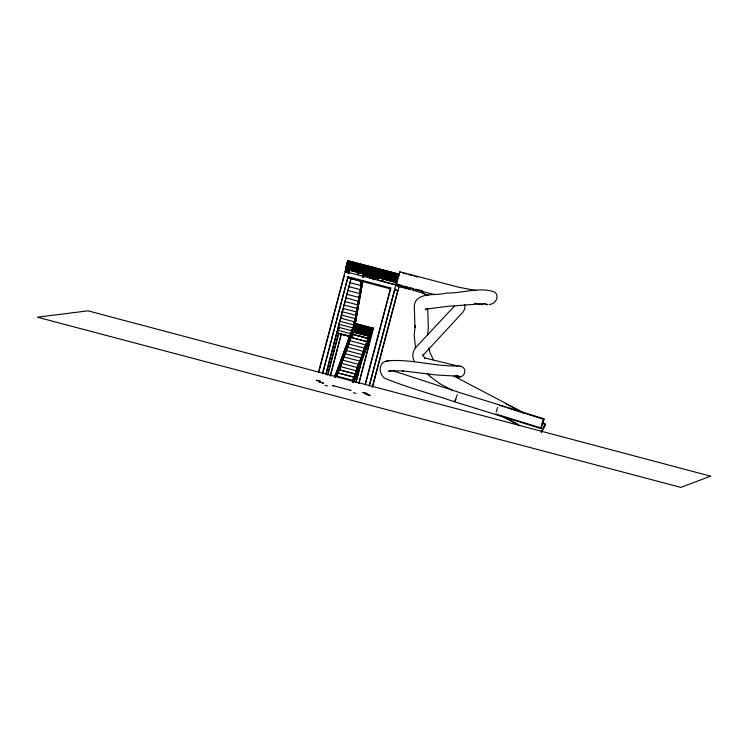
<?xml version="1.0" encoding="UTF-8"?>
<svg xmlns="http://www.w3.org/2000/svg" width="748" height="748" viewBox="0 0 748 748"><rect width="100%" height="100%" fill="white"/><g stroke="black" fill="none" stroke-linecap="round" stroke-linejoin="round"><path stroke-width="1.12" d="M399.862 272.786L399.554 272.665M400.002 272.319L399.89 271.795L398.899 274.469M398.516 285.362L398.497 286.082L410.774 289.158M396.524 284.137L396.982 281.725M396.767 282.856L396.627 284.661L434.625 294.647M398.647 284.586L398.413 286.4L410.568 289.598M335.562 374.795L352.14 329.531L351.373 333.898L335.413 377.431M367.324 341.78L351.242 337.554L354.141 321.734M361.153 281.173L360.414 285.399L361.153 281.173L361.415 281.594M351.513 336.535L352.121 336.694L361.761 281.341M348.316 272.917L348.418 272.337M348.456 272.15L349.12 269.374M348.587 271.384L348.69 270.804L345.426 268.99M348.877 273.871L349.681 269.317M352.028 330.008L352.14 329.531M363.032 275.825L363.154 274.965M352.121 336.694L362.238 280.678L353.131 331.832L355.412 323.201M362.836 281.108L355.337 323.491L373.504 328.288L358.947 383.406M363.435 277.695L363.939 274.684M541.066 427.613L540.86 428.557L455.177 401.966M543.684 419.693L543.89 418.749L458.842 392.354M396.879 282.024L399.348 272.992M348.605 272.356L349.064 270.14M356.478 374.271L339.096 369.708L336.759 376.085L352.196 333.982L351.541 336.74L352.14 334.132L369.521 338.704M540.954 427.968L541.243 426.921M543.506 420.385L543.796 419.348M369.129 385.706L398.684 274.02L347.642 260.603L345.37 269.215L348.568 271.075M345.67 269.13L347.708 260.902M318.405 372.429L347.979 260.697M345.856 269.233L346.651 266.166M347.259 264.175L347.998 261.071M318.676 372.551L344.248 275.778M347.306 264.203L348.11 261.146M347.764 263.296L348.409 261.052M348.577 261.089L346.427 269.243L345.744 269.065M345.875 272.01L346.735 268.756M345.922 272.038L348.792 261.164M346.689 272.487L347.549 269.224M347.54 272.983L350.616 261.622L351.289 261.8L348.278 273.104M348.446 272.683L349.503 269.205M348.568 272.983L351.513 261.856L352.196 262.034L350.036 270.196L349.363 270.019M348.82 273.048L349.625 269.514M322.481 373.467L348.054 276.695L390.886 288.027L365.613 383.687M322.753 373.626L348.054 276.695M325.81 374.103L351.083 278.443L347.007 277.377M326.072 374.252L351.083 278.443M352.486 334.393L370.587 339.143L337.984 330.251L338.722 327.465M338.096 330.214L338.61 327.287L353.103 331.093M338.32 330.336L339.181 327.072L338.657 329.279M327.502 375.113L338.479 333.571L337.6 333.056L339.667 321.219L354.159 325.025M328.241 373.112L338.498 334.281M330.223 375.823L341.2 334.281L338.479 333.571M330.392 375.926L341.2 334.281M360.321 263.941L357.441 274.815L345.062 271.543L346.726 272.515L349.709 261.389L350.382 261.566L348.231 269.719L347.549 269.542M334.627 376.74L335.207 374.57L335.88 374.748M334.683 376.683L335.235 374.589M334.992 376.973L335.777 374.224M335.169 377.104L336.32 372.747M335.31 376.927L336.862 371.26M335.497 376.805L337.283 370.11M335.749 376.412L337.825 368.624M336.301 374.926L338.377 367.137M362.518 276.012L363.042 273.815M336.843 373.448L338.919 365.66M337.385 371.962L339.461 364.173M337.928 370.484L340.003 362.696M338.47 368.998L341.032 359.891M363.154 276.162L364.014 272.898L363.079 277.031M339.078 367.352L341.574 358.404M339.62 365.866L342.182 356.759M363.107 277.368L363.678 275.161M337.039 376.253L337.928 372.878L355.309 377.441M340.649 363.07L342.724 355.281M361.808 282.744L362.378 280.537M363.173 277.517L363.977 274.497M341.191 361.583L343.267 353.795M361.331 285.437L362.668 280.397M341.733 360.106L343.809 352.308M361.078 286.886L362.724 280.547M342.285 358.619L344.361 350.831M360.845 288.232L362.743 280.986M356.759 374.439L339.377 369.867L341.453 363.276L359.124 368.007M342.827 357.133L344.903 349.344M360.368 290.925L362.771 281.323M343.369 355.655L345.445 347.867M360.134 292.272L362.294 284.016M343.912 354.169L345.987 346.38M359.685 294.768L362.06 285.362M344.454 352.691L346.53 344.893M359.414 296.301L361.789 286.895M344.996 351.205L347.072 343.416M359.18 297.648L361.34 289.401M345.548 349.718L347.624 341.93M358.741 300.154L361.106 290.748M341.453 363.276L347.381 347.128L365.052 351.859M346.09 348.241L348.166 340.452M358.47 301.687L360.835 292.281M346.633 346.754L348.727 338.928M358.236 303.034L360.396 294.787M347.194 345.23L349.269 337.442M357.75 305.773L360.153 296.18M347.736 343.753L349.812 335.955M357.516 307.119L359.676 298.873M348.278 342.266L350.84 333.159M357.273 308.466L359.433 300.219M348.895 340.574L351.401 331.635M356.796 311.159L359.199 301.566M349.447 339.096L351.943 330.149M356.562 312.505L358.722 304.258M349.989 337.61L351.999 329.99M356.329 313.851L358.488 305.605M350.952 334.973L351.569 332.645M353.542 324.866L354.337 321.855M355.852 316.544L358.255 306.951M355.609 317.891L357.778 309.644M367.427 345.37L349.755 340.639L347.381 347.128M355.169 320.387L357.535 310.99M354.898 321.93L357.264 312.533M348.072 346.193L350.952 337.385L368.334 341.958M354.664 323.276L356.824 315.03M354.187 325.969L356.59 316.376M352.196 333.982L350.952 337.385M356.113 319.069L352.776 331.813L353.411 331.972L355.562 323.809L354.889 323.632M353.711 328.662L355.88 320.415M353.271 331.158L355.637 321.762M360.994 264.119L358.124 274.993L370.456 278.228L373.336 267.354M372.981 279.911L373.841 276.648M373.991 279.032L374.524 276.825M352.233 381.368L352.813 379.199L353.524 379.395M352.719 381.246L353.729 377.908M352.57 382.275L354.15 376.749L353.785 377.74M352.841 382.144L355.001 374.421M352.972 382.088L355.431 373.261M355.665 376.44L357.432 370.999L356.534 374.383M359.788 364.556L358.61 367.782M382.116 281.295L384.949 270.393L382.116 281.295L370.456 278.228M360.078 364.725L361.265 361.499M355.824 382.555L362.649 356.731M356.001 382.658L361.34 362.443M362.443 358.273L363.35 354.87L358.105 370.092M363.855 354.187L368.923 341.303L369.746 341.78L358.769 383.322M364.818 351.803L366.015 348.559M366.24 347.708L366.688 345.997M368.11 341.892L366.913 345.146M369.886 336.226L372.158 327.615L373.121 328.176L370.849 336.787L369.886 336.226L370.597 336.478M370.176 336.132L372.214 327.914M369.624 338.582L372.457 327.68L371.775 327.502L368.287 340.359L368.642 339.377M370.475 336.301L372.495 328.073M370.877 336.544L372.915 328.316M365.052 384.659L390.615 287.877M399.011 286.755L395.131 284.717L398.001 273.843M395.842 284.913L397.824 278.05M369.381 385.875L394.953 289.102L397.712 290.701L372.139 387.483M398.628 276.713L399.151 274.507M397.908 286.11L398.404 284.221M372.691 386.548L399.058 286.774L398.375 286.596M348.157 272.225L348.755 270.056M541.15 427.211L542.552 422.508M543.244 421.302L543.6 420.096M496.205 411.952L497.598 407.445M541.43 426.22L542.15 423.779M542.926 422.377L543.319 421.096M542.983 422.265L541.804 425.995M542.197 424.799L542.599 423.527M542.543 422.601L543.291 420.273M545.217 424.967L542.3 423.013M542.45 422.601L545.535 424.228L543.815 427.931M542.898 421.498L543.572 419.469M541.459 427.033L541.851 425.808M541.178 427.837L541.533 426.762M353.187 379.301L372.111 327.587L369.129 338.059M353.112 379.591L353.299 379.068M354.215 376.581L354.58 375.58M355.487 373.093L355.852 372.093L353.037 381.919M355.917 371.924L356.282 370.933M356.703 369.764L353.879 379.619L354.243 378.628M357.133 368.605L354.309 378.46M357.189 368.437L357.553 367.446M357.983 366.277L354.73 377.31M358.404 365.118L355.571 375M358.834 363.958L356.001 373.85M358.89 363.79L359.255 362.789M359.685 361.63L356.422 372.7M360.106 360.471L357.264 370.391M360.536 359.302L357.694 369.241M360.592 359.143L360.957 358.142M361.387 356.983L358.114 368.081M361.808 355.814L358.956 365.781M361.873 355.655L362.256 354.617L359.386 364.622M362.312 354.449L362.677 353.449M363.107 352.289L360.246 362.275L360.611 361.284M363.528 351.121L360.667 361.125M363.593 350.962L363.958 349.961L361.088 359.966M364.014 349.793L364.379 348.802M364.809 347.633L361.939 357.666L362.303 356.674M365.23 346.474L362.359 356.506M365.295 346.305L365.66 345.314M366.081 344.145L362.78 355.356M366.511 342.986L363.631 353.047M366.931 341.827L364.052 351.897M366.997 341.658L367.361 340.658M367.782 339.499L364.472 350.737M368.212 338.339L365.323 348.437M368.268 338.171L368.633 337.17L365.744 347.278M368.699 337.011L369.063 336.011M369.119 335.843L369.484 334.852M369.914 333.683L367.016 343.818M369.97 333.514L370.335 332.523L367.436 342.668M370.4 332.355L370.765 331.364M370.821 331.196L371.186 330.195M371.616 329.036L368.708 339.209M371.672 328.868L372.036 327.876M335.665 376.347L350.831 335.02L351.728 335.254M339.779 368.801L341.35 364.51M342.921 360.218L346.885 349.428M353.458 380.769L353.823 379.778M355.15 376.16L355.515 375.169M356.843 371.541L357.207 370.559M358.535 366.931L358.9 365.94M359.807 363.472L360.181 362.443M361.518 358.816L361.873 357.825M363.21 354.206L363.565 353.215M364.902 349.587L365.258 348.596M366.165 346.128L366.529 345.137M366.95 343.986L366.595 344.978L371.167 327.914L371.84 328.091M367.857 341.518L368.222 340.527M369.549 336.899L369.914 335.908M353.019 382.041L369.839 336.198M353.533 381.62L369.297 338.638L368.624 342.126M354.141 380.648L369.577 338.554M356.151 375.44L354.197 380.76L355.085 377.385L355.543 377.59M368.923 341.303L354.421 380.816L336.759 376.085M543.478 419.815L543.89 418.749M541.272 427.501L540.86 428.557M398.815 285.54L398.497 286.082M398.749 285.829L398.413 286.4M545.077 425.369L541.533 432.316M457.383 394.757L454.532 401.76L455.99 399.357M541.028 432.269L543.3 427.884M543.665 419.329L507.312 407.828M495.681 413.981L541.085 427.978M543.244 428.024L544.675 425.434M543.936 426.771L545.161 424.649M544.983 425.004L545.535 424.228M425.893 309.41L426.566 308.793L425.191 309.709L427.622 308.634L426.173 309.092L447.566 306.353L484.078 303.585M454.653 305.829L416.309 346.904C412.503 350.653 411.69 356.936 414.467 361.508M389.53 370.765L388.277 371.569L391.662 370.587L390.447 370.849L403.294 370.915L402.34 370.83L436.645 375.01L458.935 376.253L457.636 376.132M387.473 360.966C378.17 361.808 378.366 373.925 384.94 378.366C407.538 387.586 431.362 393.916 454.513 401.751M388.39 360.779C411.877 358.881 435.056 366.801 458.646 365.903C469.828 366.632 464.256 381.461 454.644 375.954M386.22 361.237L389.605 360.527M489.173 304.473C495.176 304.455 499.935 296.825 494.97 292.272C479.861 286.316 462.021 293.543 446.173 293.057C437.3 296.068 416.253 291.262 414.27 305.53L414.944 327.428L415.224 325.773L414.186 334.964L415.561 348.334M483.068 304.623L477.832 304.212M459.749 366.426L461.049 366.539L459.693 366.398M457.346 376.506L460.011 376.758M476.13 290.579L458.805 287.251L399.89 271.795M457.954 366.062L424.434 357.871L424.92 358.17L423.097 355.337L423.209 356.272L423.34 354.281L423.097 355.225L462.9 312.168L464.91 308.765L464.732 304.614M337.311 372.822L337.928 372.878M333.524 385.846L333.234 385.678M403.135 273.188L406.501 274.067M408.754 274.666L412.12 275.545M414.364 276.134L417.739 277.022M347.895 260.912L349.484 261.323L347.324 269.476L346.651 269.299M360.237 264.147L359.657 263.997L357.497 272.15L358.077 272.309M360.91 264.334L361.593 264.512L359.433 272.665L358.76 272.487M372.569 267.391L371.765 267.186L369.615 275.339L370.419 275.545M373.252 267.569L371.092 275.731M384.911 270.636L382.752 278.789M385.585 270.813L386.267 270.991L384.107 279.144L383.434 278.967M397.927 274.058L397.403 273.918L395.243 282.071L395.767 282.211M397.777 275.049L398.45 275.227M398.684 275.283L399.357 275.46M348.456 269.776L349.138 269.953M378.787 277.751L379.46 277.929L381.62 269.766L380.938 269.589L378.151 280.266L394.738 284.623M345.688 269.289L395.711 282.435M363.939 274.881L364.613 275.058M364.846 275.114L365.52 275.292M365.744 275.358L366.426 275.535M366.651 275.591L367.333 275.769M367.558 275.825L368.231 276.003M368.455 276.068L369.138 276.246M369.362 276.302L370.045 276.48M370.269 276.545L370.943 276.723M371.176 276.779L371.85 276.956M372.074 277.012L372.756 277.199M372.981 277.256L373.663 277.433M374.337 277.611L375.141 277.826M375.374 277.882L376.048 278.06M376.272 278.116L376.955 278.293M377.179 278.359L377.862 278.536M378.086 278.593L378.759 278.77M363.481 275.002L378.516 278.948M399.002 284.745L402.377 285.633M404.621 286.222L407.987 287.11M410.241 287.7L413.607 288.588M415.851 289.177L422.592 290.944M396.711 285.633L397.814 286.054M394.664 289.897L397.712 290.701M348.633 277.891L390.578 288.915M348.054 277.845L361.48 281.37M349.223 282.464L361.032 285.568M348.521 286.521L360.321 289.626M347.829 290.476L359.629 293.581M347.156 294.338L358.965 297.442M346.502 298.097L358.301 301.201M344.744 301.472L357.666 304.866M344.127 305.053L357.048 308.447M343.519 308.541L356.441 311.935M341.808 311.645L355.842 315.329M341.228 314.955L355.272 318.648M340.667 318.19L354.702 321.874M355.113 323.136L355.796 323.314L352.158 336.881L351.476 336.703M372.074 328.148L372.747 328.325M339.134 324.295L353.617 328.101M369.007 336.067L369.69 336.245M353.056 332.121L370.531 336.712M349.344 336.142L337.6 333.056L349.559 336.217M341.369 334.384L349.166 336.432M347.951 343.809L366.24 348.615M363.865 355.094L345.576 350.288L344.389 353.524L362.677 358.329M361.49 361.555L343.201 356.759L342.023 359.984L360.302 364.781M339.657 366.417L357.946 371.223M337.984 372.981L354.3 377.263M333.683 385.8L332.327 385.444L350.896 390.409L350.195 390.222M412.12 290.009L423.48 293.235L422.237 292.72L424.434 293.955M428.286 295.264L424.125 293.824M499.58 405.435L505.096 407.146M458.225 392.064L392.822 370.718M456.42 375.674L457.383 376.141M454.055 376.188L524.974 413.429M505.947 403.92L518.065 410.287M520.084 411.344L524.124 413.466M503.142 416.505L509.201 419.684M511.221 420.75L518.289 424.462M453.073 390.699L440.095 383.817L431.166 377.235M500.29 415.495L519.795 425.734M385.669 270.598L382.798 281.472L395.131 284.717M347.642 260.603L349.223 261.519M347.586 260.837L348.587 261.417M372.102 327.839L373.065 328.409M369.942 336.002L370.915 336.563M338.685 327.783L339.181 328.073M338.629 328.007L339.592 328.568M356.095 393.429L353.327 392.756M327.549 385.931L325.015 385.323M427.286 373.439L429.417 375.599M429.174 375.384L431.381 377.431M433.382 359.844L429.95 352.514L428.95 348.007M427.706 308.251L428.314 327.933L427.557 335.076M486.911 304.09A45.918 9.789 15.6 0 1 484.779 304.099M477.346 303.623A45.918 9.789 15.6 0 1 474.569 303.295M487.677 304.688A6.816 5.853 85.5 0 1 484.751 303.772M352.42 262.099L350.27 270.252L350.943 270.43L353.103 262.277L352.42 262.099M353.327 262.333L351.167 270.496L351.85 270.673L354 262.511L353.327 262.333M354.234 262.576L352.074 270.729L352.757 270.907L354.907 262.754L354.234 262.576M355.132 262.81L352.981 270.963L353.654 271.141L355.814 262.987L355.132 262.81M356.039 263.053L353.888 271.206L354.561 271.384L356.721 263.231L356.039 263.053M356.946 263.287L354.786 271.44L355.468 271.618L357.619 263.464L356.946 263.287M357.843 263.52L355.693 271.683L356.375 271.861L358.526 263.698L357.843 263.52M358.75 263.764L356.6 271.917L357.273 272.094L359.433 263.941L358.75 263.764M361.817 264.568L359.666 272.721L360.34 272.898L362.5 264.745L361.817 264.568M362.724 264.801L360.564 272.964L361.247 273.142L363.397 264.979L362.724 264.801M363.631 265.044L361.471 273.198L362.154 273.375L364.304 265.222L363.631 265.044M364.528 265.278L362.378 273.431L363.051 273.618L365.211 265.456L364.528 265.278M365.435 265.521L363.285 273.675L363.958 273.852L366.118 265.699L365.435 265.521M366.342 265.755L364.183 273.908L364.865 274.086L367.016 265.933L366.342 265.755M367.24 265.989L365.089 274.151L365.772 274.329L367.923 266.176L367.24 265.989M368.147 266.232L365.996 274.385L366.67 274.563L368.829 266.41L368.147 266.232M369.054 266.466L366.894 274.628L367.577 274.806L369.727 266.643L369.054 266.466M369.961 266.709L367.801 274.862L368.484 275.04L370.634 266.886L369.961 266.709M355.786 323.875L353.636 332.028L354.318 332.206L356.469 324.052L355.786 323.875M370.858 266.942L368.708 275.096L369.381 275.273L371.541 267.12L370.858 266.942M356.693 324.108L354.543 332.262L355.216 332.439L357.376 324.286L356.693 324.108M372.607 267.158L369.783 278.05L372.654 267.176M357.6 324.351L355.44 332.505L356.123 332.682L358.273 324.529L357.6 324.351M358.507 324.585L356.347 332.738L357.03 332.916L359.18 324.763L358.507 324.585M373.701 267.691L371.55 275.844L372.224 276.021L374.383 267.868L373.701 267.691M359.405 324.819L357.254 332.982L357.927 333.159L360.087 324.997L359.405 324.819M374.701 267.952L372.541 276.106L373.13 276.264L375.281 268.102L374.701 267.952M360.312 325.062L358.161 333.215L358.834 333.393L360.994 325.24L360.312 325.062M375.515 268.167L373.355 276.321L374.037 276.498L376.188 268.345L375.515 268.167M361.219 325.296L359.059 333.449L359.741 333.627L361.892 325.474L361.219 325.296M376.412 268.401L374.262 276.554L374.935 276.741L377.095 268.579L376.412 268.401M362.126 325.539L359.966 333.692L360.648 333.87L362.799 325.717L362.126 325.539M377.319 268.644L375.169 276.797L375.842 276.975L378.002 268.822L377.319 268.644M363.023 325.773L360.873 333.926L361.546 334.104L363.706 325.95L363.023 325.773M378.226 268.878L376.066 277.031L376.749 277.209L378.899 269.056L378.226 268.878M363.93 326.006L361.78 334.169L362.453 334.347L364.613 326.184L363.93 326.006M379.133 269.112L376.973 277.274L377.656 277.452L379.806 269.299L379.133 269.112M364.837 326.25L362.677 334.403L363.36 334.58L365.51 326.427L364.837 326.25M380.031 269.355L377.88 277.508L378.553 277.686L380.713 269.532L380.031 269.355M365.735 326.483L363.584 334.637L364.267 334.824L366.417 326.661L365.735 326.483M366.642 326.726L364.491 334.88L365.164 335.057L367.324 326.904L366.642 326.726M381.845 269.832L379.685 277.985L380.423 278.181L382.574 270.019L381.845 269.832M367.549 326.96L365.389 335.113L366.071 335.291L368.222 327.138L367.549 326.96M382.798 270.084L380.648 278.237L381.33 278.415L383.481 270.262L382.798 270.084M368.455 327.203L366.296 335.356L366.978 335.534L369.129 327.381L368.455 327.203M383.705 270.318L381.555 278.471L382.228 278.649L384.388 270.496L383.705 270.318M369.353 327.437L367.203 335.59L367.876 335.768L370.036 327.615L369.353 327.437M370.26 327.671L368.11 335.833L368.783 336.011L370.943 327.848L370.26 327.671M386.492 271.047L384.332 279.21L385.014 279.387L387.174 271.225L386.492 271.047M387.399 271.29L385.239 279.443L385.921 279.621L388.072 271.468L387.399 271.29M372.785 328.091L369.961 338.984L372.813 328.101M388.296 271.524L386.146 279.677L386.819 279.864L388.979 271.702L388.296 271.524M389.203 271.767L387.053 279.92L387.726 280.098L389.886 271.945L389.203 271.767M390.11 272.001L387.95 280.154L388.633 280.332L390.783 272.179L390.11 272.001M391.017 272.235L388.857 280.397L389.54 280.575L391.69 272.422L391.017 272.235M391.915 272.478L389.764 280.631L390.437 280.809L392.597 272.655L391.915 272.478M392.822 272.711L390.671 280.874L391.344 281.052L393.504 272.889L392.822 272.711M393.729 272.955L391.569 281.108L392.307 281.304L394.458 273.142L393.729 272.955M394.692 273.207L392.532 281.36L393.214 281.538L395.365 273.385L394.692 273.207M395.589 273.441L393.439 281.594L394.112 281.772L396.272 273.618L395.589 273.441M396.496 273.684L394.346 281.837L395.019 282.015L397.179 273.861L396.496 273.684M710.6 476.177L680.839 487.397L37.4 317.199L88.012 310.831L710.6 476.177M320.406 381.349L316.339 380.274L320.406 381.349M367.034 393.598L362.967 392.532L367.034 393.598M323.426 383.107L319.359 382.032L323.426 383.107M370.064 395.355L365.987 394.29L370.064 395.355"/></g></svg>
